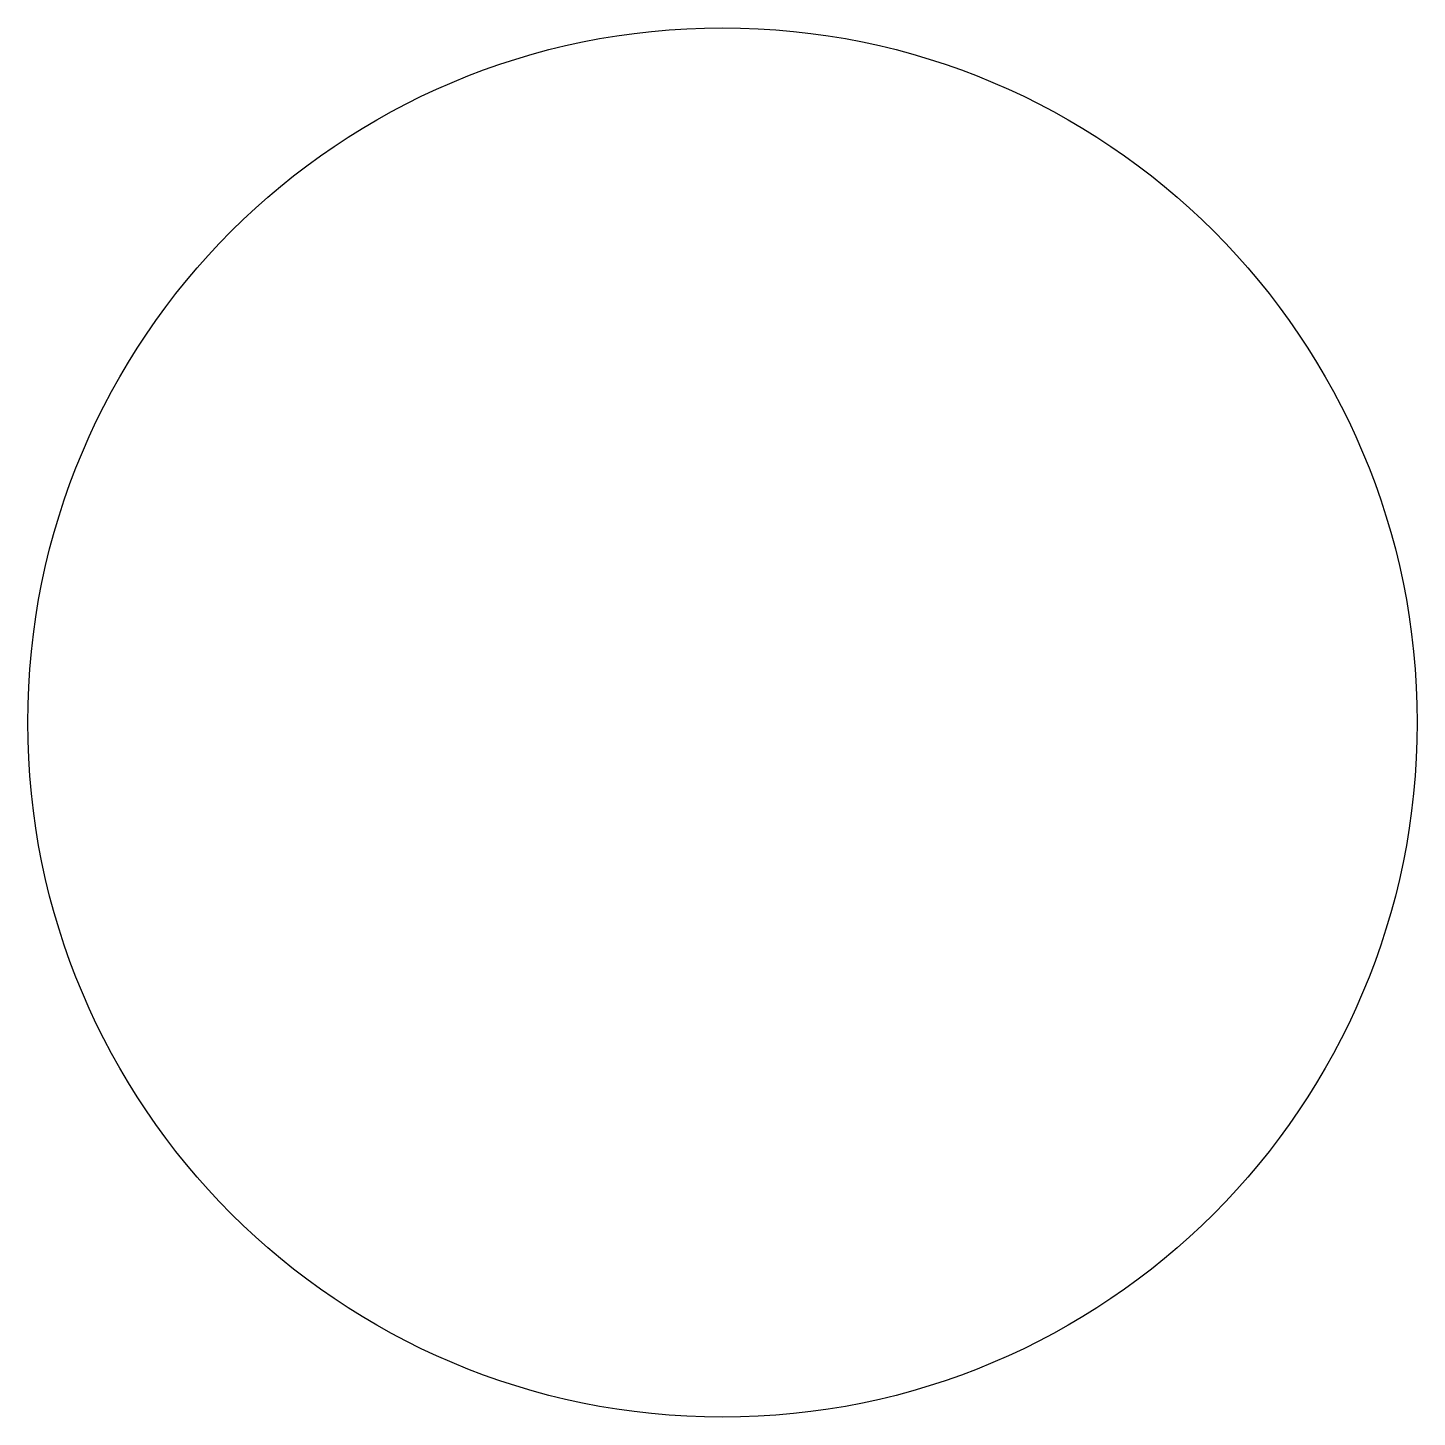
# Model space of a CAD drawing. Header units: millimetres. Extents: x 0.5 to 7.5, y 0.5 to 7.5.
import ezdxf

# ---------------------------------------------------------------- set-up
doc = ezdxf.new("R2010")
doc.units = ezdxf.units.MM
doc.header["$LTSCALE"] = 10
doc.layers.add('Button_Cutout', color=1, linetype='CONTINUOUS')

msp = doc.modelspace()

# ---------------------------------------------------------------- linework, layer by layer
at = {"layer": 'Button_Cutout', "linetype": 'CONTINUOUS'}
msp.add_circle((4, 4), 3.5, dxfattribs=at)

doc.saveas('drawing.dxf')
